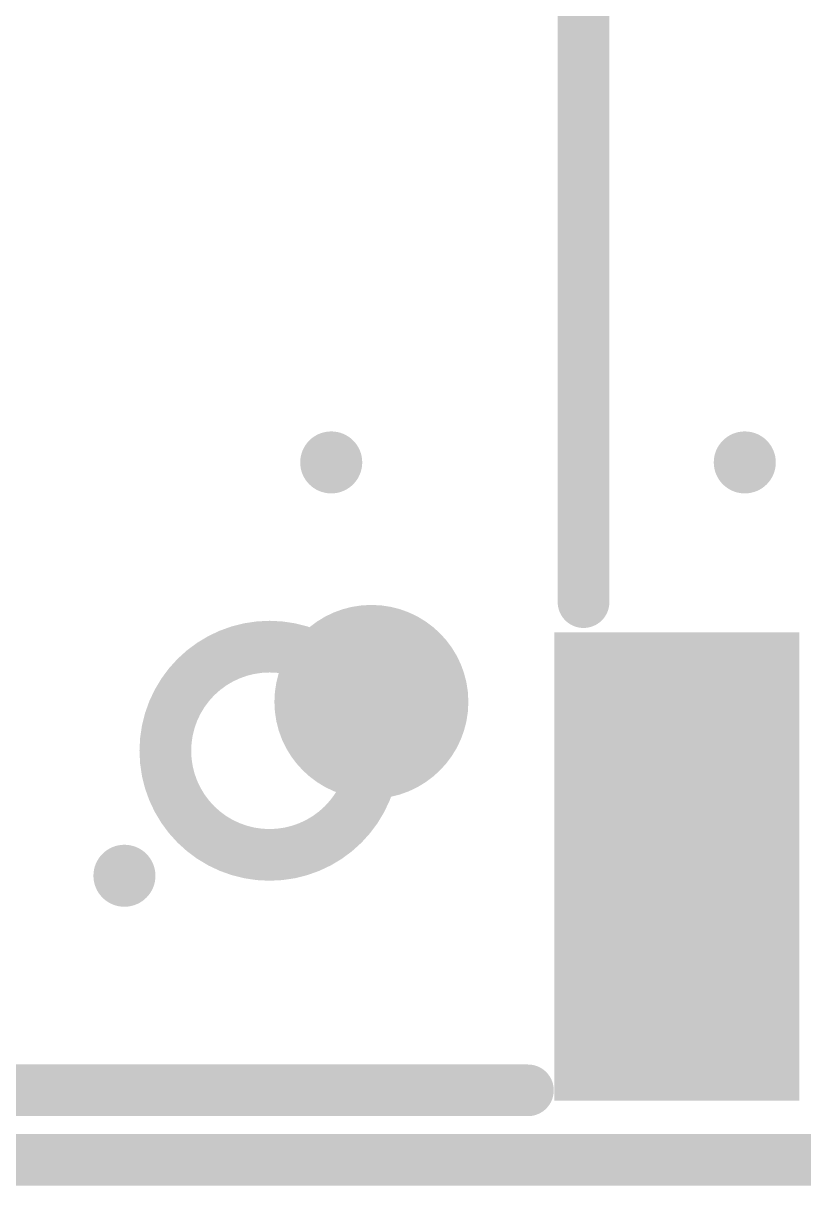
# Model space of a CAD drawing. Header units: inches. Extents: x 3.09 to 5.07, y 1.45 to 3.28.
# Drawn here: x 4.4604 to 4.6114, y 1.62 to 1.845 of the extents above; entities that cross this region are included whole.
import ezdxf

# ---------------------------------------------------------------- set-up
doc = ezdxf.new("R2010")
doc.units = ezdxf.units.IN
doc.header["$MEASUREMENT"] = 0
for name, color, linetype in [('BottomOverlay', 54, 'Continuous'), ('BottomPaste', 16, 'Continuous'), ('BottomSolder', 6, 'Continuous'), ('KeepOutLayer', 6, 'Continuous'), ('MultiLayer', 9, 'Continuous'), ('PadHoleLayer', 156, 'Continuous'), ('TopSolder', 216, 'Continuous'), ('ViaHoleLayer', 16, 'Continuous')]:
    doc.layers.add(name, color=color, linetype=linetype)

# ---------------------------------------------------------------- blocks, each defined once
blk = doc.blocks.new('SIM_SMD_NANO_B_23')
at = {"layer": 'BottomPaste'}
blk.add_hatch(color=16, dxfattribs=at).paths.add_polyline_path([(-0.27559, 0.28937), (-0.23622, 0.28937), (-0.23622, 0.20669), (-0.27559, 0.20669)])
at = {"layer": 'BottomSolder'}
blk.add_hatch(color=6, dxfattribs=at).paths.add_polyline_path([(-0.27959, 0.29337), (-0.23222, 0.29337), (-0.23222, 0.20269), (-0.27959, 0.20269)])
h = blk.add_hatch(color=6, dxfattribs=at)
edge = h.paths.add_edge_path()
edge.add_arc((-0.19684, 0.21615), 0.01876, 0, 360)
at = {"layer": 'MultiLayer'}
h = blk.add_hatch(color=9, dxfattribs=at)
edge = h.paths.add_edge_path()
edge.add_arc((-0.19684, 0.21615), 0.01476, 0, 360)
at = {"layer": 'PadHoleLayer'}
h = blk.add_hatch(color=156, dxfattribs=at)
edge = h.paths.add_edge_path()
edge.add_arc((-0.19684, 0.21615), 0.01476, 0, 360)
at = {"layer": 'TopSolder'}
h = blk.add_hatch(color=216, dxfattribs=at)
edge = h.paths.add_edge_path()
edge.add_arc((-0.19684, 0.21615), 0.01876, 0, 360)
at = {"layer": 'BottomOverlay'}
for points in [[(0.22712, 0.29134, 0.01, 0.01, 0), (-0.22712, 0.29134, 0.01, 0.01, 0)], [(-0.23788, 0.19685, 0.01, 0.01, 0), (-0.23788, -0.15665, 0.01, 0.01, 0)]]:
    blk.add_lwpolyline(points, format="xyseb", dxfattribs=at)
for points in [[(-0.22962, 0.29134, 0.005, 0.005, 1), (-0.22462, 0.29134, 0.005, 0.005, 1)], [(-0.15698, 0.22562, 0.01, 0.01, 1), (-0.19729, 0.22562, 0.01, 0.01, 1)], [(-0.1998, 0.22562, 0.005, 0.005, 1), (-0.19479, 0.22562, 0.005, 0.005, 1)], [(-0.15948, 0.22562, 0.005, 0.005, 1), (-0.15448, 0.22562, 0.005, 0.005, 1)], [(-0.24038, 0.19685, 0.005, 0.005, 1), (-0.23538, 0.19685, 0.005, 0.005, 1)]]:
    blk.add_lwpolyline(points, format="xyseb", close=True, dxfattribs=at)

msp = doc.modelspace()

# ---------------------------------------------------------------- hatches: boundary and pattern name
at = {"layer": 'ViaHoleLayer'}
h = msp.add_hatch(color=16, dxfattribs=at)
edge = h.paths.add_edge_path()
edge.add_arc((4.52, 1.76), 0.006, 0, 360)
h = msp.add_hatch(color=16, dxfattribs=at)
edge = h.paths.add_edge_path()
edge.add_arc((4.6, 1.76), 0.006, 0, 360)
h = msp.add_hatch(color=16, dxfattribs=at)
edge = h.paths.add_edge_path()
edge.add_arc((4.48, 1.68), 0.006, 0, 360)

# ---------------------------------------------------------------- linework, layer by layer
at = {"layer": 'KeepOutLayer'}
msp.add_lwpolyline([(4.14485, 1.625, 0.01, 0.01, 0), (4.61729, 1.625, 0.01, 0.01, 0)], format="xyseb", dxfattribs=at)

# ---------------------------------------------------------------- block references
at = {"rotation": 180}
msp.add_blockref('SIM_SMD_NANO_B_23', (4.33093, 1.92981), dxfattribs=at)

doc.saveas('drawing.dxf')
